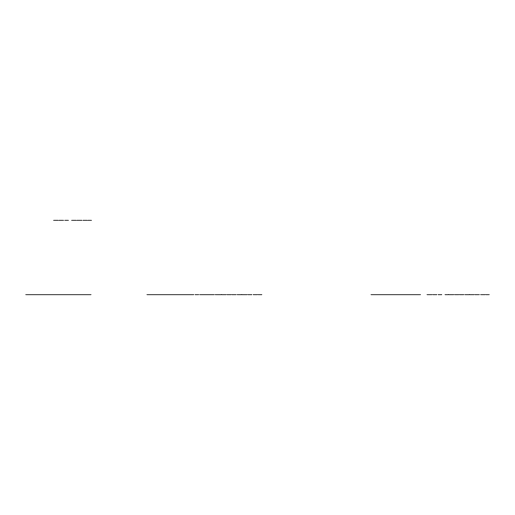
<?xml version="1.0" encoding="UTF-8"?>
<svg xmlns="http://www.w3.org/2000/svg" width="515" height="515" viewBox="0 0 515 515"><rect width="100%" height="100%" fill="white"/><g stroke="black" fill="none" stroke-linecap="round" stroke-linejoin="round"><path stroke-width="0.77" d="M53.618 220.253L58.446 220.253M59.148 220.253L63.5 220.253M64.755 220.253L68.411 220.253M71.63 220.253L76.085 220.253M76.754 220.253L81.859 220.253M82.864 220.253L87.183 220.253M87.814 220.253L91.47 220.253M25.75 294.747L91.046 294.747M146.942 294.747L193.698 294.747M194.953 294.747L198.616 294.747M199.614 294.747L214.407 294.747M215.322 294.747L221.07 294.747M221.489 294.747L226.31 294.747M227.057 294.747L231.37 294.747M232.001 294.747L236.301 294.747M237.267 294.747L241.722 294.747M242.134 294.747L246.955 294.747M247.657 294.747L251.957 294.747M253.258 294.747L257.577 294.747M258.202 294.747L261.865 294.747M370.987 294.747L420.504 294.747M426.999 294.747L431.821 294.747M432.529 294.747L436.875 294.747M438.13 294.747L441.793 294.747M445.012 294.747L448.462 294.747M448.874 294.747L453.696 294.747M454.442 294.747L458.762 294.747M459.386 294.747L463.687 294.747M464.652 294.747L469.107 294.747M469.519 294.747L474.341 294.747M475.042 294.747L479.349 294.747M480.643 294.747L484.963 294.747M485.587 294.747L489.25 294.747"/></g></svg>
